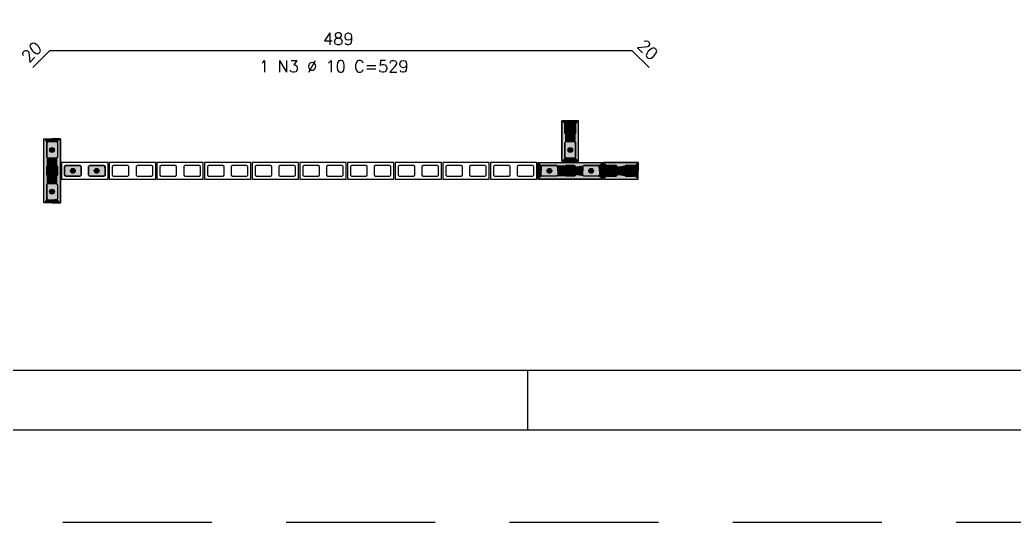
# Model space of a CAD drawing. Extents: x -1.9 to 86, y -1.6 to 60.9.
# Drawn here: x 38.58 to 55.27, y -1.55 to 6.88 of the extents above; entities that cross this region are included whole.
import ezdxf

# ---------------------------------------------------------------- set-up
doc = ezdxf.new("R2010")
doc.units = 0
doc.header["$MEASUREMENT"] = 0
doc.linetypes.add('ESTILO_TQS_0001', pattern=[0.45, 0.3, -0.15])
doc.linetypes.add('HIDDEN', pattern=[0.375, 0.25, -0.125])
doc.layers.get('0').update_dxf_attribs({"linetype": 'CONTINUOUS'})
doc.layers.get('Defpoints').update_dxf_attribs({"linetype": 'CONTINUOUS'})
for name, color, linetype in [('ARQ_FOLHA', 7, 'CONTINUOUS'), ('PENA_01', 1, 'CONTINUOUS'), ('PENA_02', 2, 'CONTINUOUS'), ('PENA_03', 3, 'CONTINUOUS'), ('PENA_05', 5, 'CONTINUOUS'), ('PENA_11', 252, 'CONTINUOUS'), ('PENA_19', 240, 'CONTINUOUS'), ('PENA_21', 100, 'CONTINUOUS'), ('PENA_27', 21, 'CONTINUOUS')]:
    doc.layers.add(name, color=color, linetype=linetype)
doc.styles.get("Standard").update_dxf_attribs({"font": 'ROMANS.SHX'})

# ---------------------------------------------------------------- blocks, each defined once
blk = doc.blocks.new('FOLHA A1 - 841 X 594')
at = {"layer": 'ARQ_FOLHA', "color": 1}
blk.add_line((-370, 10), (-370, 0), dxfattribs=at)
for points in [[(-841, 0), (0, 0), (0, 594), (-841, 594)], [(-816, 10), (-10, 10), (-10, 584), (-816, 584)]]:
    blk.add_lwpolyline(points, close=True, dxfattribs=at)
at = {"layer": 'Defpoints', "color": 8, "linetype": 'HIDDEN', "ltscale": 100}
blk.add_lwpolyline([(-860.5, 609.5), (-860.5, -15.5), (19.5, -15.5), (19.5, 609.5)], close=True, dxfattribs=at)
blk = doc.blocks.new('*U24')
blk.add_blockref('FOLHA A1 - 841 X 594', (0, 0))

msp = doc.modelspace()

# ---------------------------------------------------------------- linework, layer by layer
at = {"layer": 'PENA_01', "linetype": 'Continuous'}
for points in [[(47.728787, 5.117187), (47.728787, 4.977187), (47.748787, 4.957187), (47.888787, 4.957187), (47.908787, 4.977187), (47.908787, 5.117187), (47.888787, 5.137187), (47.748787, 5.137187), (47.728787, 5.117187)], [(39.188787, 4.837187), (39.208787, 4.817187), (39.208787, 4.577187), (39.188787, 4.557187), (39.048787, 4.557187), (39.028787, 4.577187), (39.028787, 4.817187), (39.048787, 4.837187), (39.188787, 4.837187)], [(47.728787, 4.817187), (47.728787, 4.577187), (47.748787, 4.557187), (47.888787, 4.557187), (47.908787, 4.577187), (47.908787, 4.817187), (47.888787, 4.837187), (47.748787, 4.837187), (47.728787, 4.817187)], [(39.188787, 4.437187), (39.208787, 4.417187), (39.208787, 4.277187), (39.188787, 4.257187), (39.048787, 4.257187), (39.028787, 4.277187), (39.028787, 4.417187), (39.048787, 4.437187), (39.188787, 4.437187)], [(39.608787, 4.417187), (39.588787, 4.437187), (39.348787, 4.437187), (39.328787, 4.417187), (39.328787, 4.277187), (39.348787, 4.257187), (39.588787, 4.257187), (39.608787, 4.277187), (39.608787, 4.417187)], [(40.008787, 4.417187), (39.988787, 4.437187), (39.748787, 4.437187), (39.728787, 4.417187), (39.728787, 4.277187), (39.748787, 4.257187), (39.988787, 4.257187), (40.008787, 4.277187), (40.008787, 4.417187)], [(40.408787, 4.417187), (40.388787, 4.437187), (40.148787, 4.437187), (40.128787, 4.417187), (40.128787, 4.277187), (40.148787, 4.257187), (40.388787, 4.257187), (40.408787, 4.277187), (40.408787, 4.417187)], [(40.808787, 4.417187), (40.788787, 4.437187), (40.548787, 4.437187), (40.528787, 4.417187), (40.528787, 4.277187), (40.548787, 4.257187), (40.788787, 4.257187), (40.808787, 4.277187), (40.808787, 4.417187)], [(41.208787, 4.417187), (41.188787, 4.437187), (40.948787, 4.437187), (40.928787, 4.417187), (40.928787, 4.277187), (40.948787, 4.257187), (41.188787, 4.257187), (41.208787, 4.277187), (41.208787, 4.417187)], [(41.608787, 4.417187), (41.588787, 4.437187), (41.348787, 4.437187), (41.328787, 4.417187), (41.328787, 4.277187), (41.348787, 4.257187), (41.588787, 4.257187), (41.608787, 4.277187), (41.608787, 4.417187)], [(42.008787, 4.417187), (41.988787, 4.437187), (41.748787, 4.437187), (41.728787, 4.417187), (41.728787, 4.277187), (41.748787, 4.257187), (41.988787, 4.257187), (42.008787, 4.277187), (42.008787, 4.417187)], [(42.408787, 4.417187), (42.388787, 4.437187), (42.148787, 4.437187), (42.128787, 4.417187), (42.128787, 4.277187), (42.148787, 4.257187), (42.388787, 4.257187), (42.408787, 4.277187), (42.408787, 4.417187)], [(42.808787, 4.417187), (42.788787, 4.437187), (42.548787, 4.437187), (42.528787, 4.417187), (42.528787, 4.277187), (42.548787, 4.257187), (42.788787, 4.257187), (42.808787, 4.277187), (42.808787, 4.417187)], [(43.208787, 4.417187), (43.188787, 4.437187), (42.948787, 4.437187), (42.928787, 4.417187), (42.928787, 4.277187), (42.948787, 4.257187), (43.188787, 4.257187), (43.208787, 4.277187), (43.208787, 4.417187)], [(43.608787, 4.417187), (43.588787, 4.437187), (43.348787, 4.437187), (43.328787, 4.417187), (43.328787, 4.277187), (43.348787, 4.257187), (43.588787, 4.257187), (43.608787, 4.277187), (43.608787, 4.417187)], [(44.008787, 4.417187), (43.988787, 4.437187), (43.748787, 4.437187), (43.728787, 4.417187), (43.728787, 4.277187), (43.748787, 4.257187), (43.988787, 4.257187), (44.008787, 4.277187), (44.008787, 4.417187)], [(44.408787, 4.417187), (44.388787, 4.437187), (44.148787, 4.437187), (44.128787, 4.417187), (44.128787, 4.277187), (44.148787, 4.257187), (44.388787, 4.257187), (44.408787, 4.277187), (44.408787, 4.417187)], [(44.808787, 4.417187), (44.788787, 4.437187), (44.548787, 4.437187), (44.528787, 4.417187), (44.528787, 4.277187), (44.548787, 4.257187), (44.788787, 4.257187), (44.808787, 4.277187), (44.808787, 4.417187)], [(45.208787, 4.417187), (45.188787, 4.437187), (44.948787, 4.437187), (44.928787, 4.417187), (44.928787, 4.277187), (44.948787, 4.257187), (45.188787, 4.257187), (45.208787, 4.277187), (45.208787, 4.417187)], [(45.608787, 4.417187), (45.588787, 4.437187), (45.348787, 4.437187), (45.328787, 4.417187), (45.328787, 4.277187), (45.348787, 4.257187), (45.588787, 4.257187), (45.608787, 4.277187), (45.608787, 4.417187)], [(46.008787, 4.417187), (45.988787, 4.437187), (45.748787, 4.437187), (45.728787, 4.417187), (45.728787, 4.277187), (45.748787, 4.257187), (45.988787, 4.257187), (46.008787, 4.277187), (46.008787, 4.417187)], [(46.408787, 4.417187), (46.388787, 4.437187), (46.148787, 4.437187), (46.128787, 4.417187), (46.128787, 4.277187), (46.148787, 4.257187), (46.388787, 4.257187), (46.408787, 4.277187), (46.408787, 4.417187)], [(46.808787, 4.417187), (46.788787, 4.437187), (46.548787, 4.437187), (46.528787, 4.417187), (46.528787, 4.277187), (46.548787, 4.257187), (46.788787, 4.257187), (46.808787, 4.277187), (46.808787, 4.417187)], [(47.208787, 4.417187), (47.188787, 4.437187), (46.948787, 4.437187), (46.928787, 4.417187), (46.928787, 4.277187), (46.948787, 4.257187), (47.188787, 4.257187), (47.208787, 4.277187), (47.208787, 4.417187)], [(47.608787, 4.277187), (47.588787, 4.257187), (47.348787, 4.257187), (47.328787, 4.277187), (47.328787, 4.417187), (47.348787, 4.437187), (47.588787, 4.437187), (47.608787, 4.417187), (47.608787, 4.277187)], [(47.908787, 4.277187), (47.888787, 4.257187), (47.748787, 4.257187), (47.728787, 4.277187), (47.728787, 4.417187), (47.748787, 4.437187), (47.888787, 4.437187), (47.908787, 4.417187), (47.908787, 4.277187)], [(48.308787, 4.277187), (48.288787, 4.257187), (48.048787, 4.257187), (48.028787, 4.277187), (48.028787, 4.417187), (48.048787, 4.437187), (48.288787, 4.437187), (48.308787, 4.417187), (48.308787, 4.277187)], [(39.188787, 4.137187), (39.208787, 4.117187), (39.208787, 3.877187), (39.188787, 3.857187), (39.048787, 3.857187), (39.028787, 3.877187), (39.028787, 4.117187), (39.048787, 4.137187), (39.188787, 4.137187)]]:
    msp.add_lwpolyline(points, dxfattribs=at)
at = {"layer": 'PENA_01', "linetype": 'ESTILO_TQS_0001'}
for points in [[(48.608787, 4.417187), (48.588787, 4.437187), (48.448787, 4.437187), (48.428787, 4.417187), (48.428787, 4.277187), (48.448787, 4.257187), (48.588787, 4.257187), (48.608787, 4.277187), (48.608787, 4.417187)], [(48.908787, 4.417187), (48.888787, 4.437187), (48.748787, 4.437187), (48.728787, 4.417187), (48.728787, 4.277187), (48.748787, 4.257187), (48.888787, 4.257187), (48.908787, 4.277187), (48.908787, 4.417187)]]:
    msp.add_lwpolyline(points, dxfattribs=at)
at = {"layer": 'PENA_02', "linetype": 'Continuous'}
for p, q in [((38.978787, 3.807187), (38.978787, 4.887187)), ((38.978787, 4.887187), (39.258787, 4.887187)), ((39.258787, 4.887187), (39.258787, 3.807187)), ((47.278787, 4.207187), (47.278787, 4.487187)), ((47.278787, 4.487187), (48.358787, 4.487187)), ((48.358787, 4.487187), (48.358787, 4.207187)), ((48.358787, 4.207187), (47.278787, 4.207187)), ((39.258787, 3.807187), (38.978787, 3.807187))]:
    msp.add_line(p, q, dxfattribs=at)
for points in [[(47.678787, 5.187187), (47.678787, 4.507187), (47.958787, 4.507187), (47.958787, 5.187187), (47.678787, 5.187187)], [(40.058787, 4.487187), (39.278787, 4.487187), (39.278787, 4.207187), (40.058787, 4.207187), (40.058787, 4.487187)], [(40.858787, 4.487187), (40.078787, 4.487187), (40.078787, 4.207187), (40.858787, 4.207187), (40.858787, 4.487187)], [(41.658787, 4.487187), (40.878787, 4.487187), (40.878787, 4.207187), (41.658787, 4.207187), (41.658787, 4.487187)], [(42.458787, 4.487187), (41.678787, 4.487187), (41.678787, 4.207187), (42.458787, 4.207187), (42.458787, 4.487187)], [(43.258787, 4.487187), (42.478787, 4.487187), (42.478787, 4.207187), (43.258787, 4.207187), (43.258787, 4.487187)], [(44.058787, 4.487187), (43.278787, 4.487187), (43.278787, 4.207187), (44.058787, 4.207187), (44.058787, 4.487187)], [(44.858787, 4.487187), (44.078787, 4.487187), (44.078787, 4.207187), (44.858787, 4.207187), (44.858787, 4.487187)], [(45.658787, 4.487187), (44.878787, 4.487187), (44.878787, 4.207187), (45.658787, 4.207187), (45.658787, 4.487187)], [(46.458787, 4.487187), (45.678787, 4.487187), (45.678787, 4.207187), (46.458787, 4.207187), (46.458787, 4.487187)], [(47.258787, 4.487187), (46.478787, 4.487187), (46.478787, 4.207187), (47.258787, 4.207187), (47.258787, 4.487187)], [(48.958787, 4.487187), (48.378787, 4.487187), (48.378787, 4.207187), (48.958787, 4.207187), (48.958787, 4.487187)]]:
    msp.add_lwpolyline(points, dxfattribs=at)
at = {"layer": 'PENA_03', "linetype": 'Continuous'}
for points in [[(47.908787, 4.977187), (47.888787, 4.957187), (47.748787, 4.957187), (47.728787, 4.977187), (47.728787, 5.117187), (47.748787, 5.137187), (47.888787, 5.137187), (47.908787, 5.117187), (47.908787, 4.977187)], [(39.048787, 4.557187), (39.028787, 4.577187), (39.028787, 4.817187), (39.048787, 4.837187), (39.188787, 4.837187), (39.208787, 4.817187), (39.208787, 4.577187), (39.188787, 4.557187), (39.048787, 4.557187)], [(47.748787, 4.557187), (47.728787, 4.577187), (47.728787, 4.817187), (47.748787, 4.837187), (47.888787, 4.837187), (47.908787, 4.817187), (47.908787, 4.577187), (47.888787, 4.557187), (47.748787, 4.557187)], [(39.208787, 4.277187), (39.188787, 4.257187), (39.048787, 4.257187), (39.028787, 4.277187), (39.028787, 4.417187), (39.048787, 4.437187), (39.188787, 4.437187), (39.208787, 4.417187), (39.208787, 4.277187)], [(39.608787, 4.277187), (39.588787, 4.257187), (39.348787, 4.257187), (39.328787, 4.277187), (39.328787, 4.417187), (39.348787, 4.437187), (39.588787, 4.437187), (39.608787, 4.417187), (39.608787, 4.277187)], [(40.008787, 4.277187), (39.988787, 4.257187), (39.748787, 4.257187), (39.728787, 4.277187), (39.728787, 4.417187), (39.748787, 4.437187), (39.988787, 4.437187), (40.008787, 4.417187), (40.008787, 4.277187)], [(47.608787, 4.277187), (47.588787, 4.257187), (47.348787, 4.257187), (47.328787, 4.277187), (47.328787, 4.417187), (47.348787, 4.437187), (47.588787, 4.437187), (47.608787, 4.417187), (47.608787, 4.277187)], [(47.908787, 4.277187), (47.888787, 4.257187), (47.748787, 4.257187), (47.728787, 4.277187), (47.728787, 4.417187), (47.748787, 4.437187), (47.888787, 4.437187), (47.908787, 4.417187), (47.908787, 4.277187)], [(48.308787, 4.277187), (48.288787, 4.257187), (48.048787, 4.257187), (48.028787, 4.277187), (48.028787, 4.417187), (48.048787, 4.437187), (48.288787, 4.437187), (48.308787, 4.417187), (48.308787, 4.277187)], [(48.608787, 4.277187), (48.588787, 4.257187), (48.448787, 4.257187), (48.428787, 4.277187), (48.428787, 4.417187), (48.448787, 4.437187), (48.588787, 4.437187), (48.608787, 4.417187), (48.608787, 4.277187)], [(48.908787, 4.277187), (48.888787, 4.257187), (48.748787, 4.257187), (48.728787, 4.277187), (48.728787, 4.417187), (48.748787, 4.437187), (48.888787, 4.437187), (48.908787, 4.417187), (48.908787, 4.277187)], [(39.048787, 3.857187), (39.028787, 3.877187), (39.028787, 4.117187), (39.048787, 4.137187), (39.188787, 4.137187), (39.208787, 4.117187), (39.208787, 3.877187), (39.188787, 3.857187), (39.048787, 3.857187)]]:
    msp.add_lwpolyline(points, dxfattribs=at)
for centre in [(47.818787, 5.047187), (39.118787, 4.697187), (47.818787, 4.697187), (39.118787, 4.347187), (39.468787, 4.347187), (39.868787, 4.347187), (47.468787, 4.347187), (47.818787, 4.347187), (48.168787, 4.347187), (48.518787, 4.347187), (48.818787, 4.347187), (39.118787, 3.997187)]:
    msp.add_circle(centre, 0.04, dxfattribs=at)
for points in [[(47.858787, 5.047187), (47.798787, 5.081828), (47.7812, 5.060868)], [(47.858787, 5.047187), (47.7812, 5.060868), (47.7812, 5.033506)], [(47.858787, 5.047187), (47.7812, 5.033506), (47.798787, 5.012546)], [(47.858787, 5.047187), (47.825733, 5.08658), (47.798787, 5.081828)], [(47.858787, 5.047187), (47.798787, 5.012546), (47.825733, 5.007795)], [(47.858787, 5.047187), (47.849429, 5.072899), (47.825733, 5.08658)], [(47.858787, 5.047187), (47.825733, 5.007795), (47.849429, 5.021476)], [(47.858787, 5.047187), (47.849429, 5.021476), (47.858787, 5.047187)], [(39.158787, 4.697187), (39.098787, 4.731828), (39.0812, 4.710868)], [(39.158787, 4.697187), (39.0812, 4.710868), (39.0812, 4.683506)], [(39.158787, 4.697187), (39.0812, 4.683506), (39.098787, 4.662546)], [(39.158787, 4.697187), (39.125733, 4.73658), (39.098787, 4.731828)], [(39.158787, 4.697187), (39.098787, 4.662546), (39.125733, 4.657795)], [(39.158787, 4.697187), (39.149429, 4.722899), (39.125733, 4.73658)], [(39.158787, 4.697187), (39.125733, 4.657795), (39.149429, 4.671476)], [(39.158787, 4.697187), (39.149429, 4.671476), (39.158787, 4.697187)], [(47.858787, 4.697187), (47.798787, 4.731828), (47.7812, 4.710868)], [(47.858787, 4.697187), (47.7812, 4.710868), (47.7812, 4.683506)], [(47.858787, 4.697187), (47.7812, 4.683506), (47.798787, 4.662546)], [(47.858787, 4.697187), (47.825733, 4.73658), (47.798787, 4.731828)], [(47.858787, 4.697187), (47.798787, 4.662546), (47.825733, 4.657795)], [(47.858787, 4.697187), (47.849429, 4.722899), (47.825733, 4.73658)], [(47.858787, 4.697187), (47.825733, 4.657795), (47.849429, 4.671476)], [(47.858787, 4.697187), (47.849429, 4.671476), (47.858787, 4.697187)], [(39.158787, 4.347187), (39.098787, 4.381828), (39.0812, 4.360868)], [(39.158787, 4.347187), (39.0812, 4.360868), (39.0812, 4.333506)], [(39.158787, 4.347187), (39.0812, 4.333506), (39.098787, 4.312546)], [(39.158787, 4.347187), (39.125733, 4.38658), (39.098787, 4.381828)], [(39.158787, 4.347187), (39.098787, 4.312546), (39.125733, 4.307795)], [(39.158787, 4.347187), (39.149429, 4.372899), (39.125733, 4.38658)], [(39.158787, 4.347187), (39.125733, 4.307795), (39.149429, 4.321476)], [(39.158787, 4.347187), (39.149429, 4.321476), (39.158787, 4.347187)], [(39.508787, 4.347187), (39.448787, 4.381828), (39.4312, 4.360868)], [(39.508787, 4.347187), (39.4312, 4.360868), (39.4312, 4.333506)], [(39.508787, 4.347187), (39.4312, 4.333506), (39.448787, 4.312546)], [(39.508787, 4.347187), (39.475733, 4.38658), (39.448787, 4.381828)], [(39.508787, 4.347187), (39.448787, 4.312546), (39.475733, 4.307795)], [(39.508787, 4.347187), (39.499429, 4.372899), (39.475733, 4.38658)], [(39.508787, 4.347187), (39.475733, 4.307795), (39.499429, 4.321476)], [(39.508787, 4.347187), (39.499429, 4.321476), (39.508787, 4.347187)], [(39.908787, 4.347187), (39.848787, 4.381828), (39.8312, 4.360868)], [(39.908787, 4.347187), (39.8312, 4.360868), (39.8312, 4.333506)], [(39.908787, 4.347187), (39.8312, 4.333506), (39.848787, 4.312546)], [(39.908787, 4.347187), (39.875733, 4.38658), (39.848787, 4.381828)], [(39.908787, 4.347187), (39.848787, 4.312546), (39.875733, 4.307795)], [(39.908787, 4.347187), (39.899429, 4.372899), (39.875733, 4.38658)], [(39.908787, 4.347187), (39.875733, 4.307795), (39.899429, 4.321476)], [(39.908787, 4.347187), (39.899429, 4.321476), (39.908787, 4.347187)], [(47.508787, 4.347187), (47.448787, 4.381828), (47.4312, 4.360868)], [(47.508787, 4.347187), (47.4312, 4.360868), (47.4312, 4.333506)], [(47.508787, 4.347187), (47.4312, 4.333506), (47.448787, 4.312546)], [(47.508787, 4.347187), (47.475733, 4.38658), (47.448787, 4.381828)], [(47.508787, 4.347187), (47.448787, 4.312546), (47.475733, 4.307795)], [(47.508787, 4.347187), (47.499429, 4.372899), (47.475733, 4.38658)], [(47.508787, 4.347187), (47.475733, 4.307795), (47.499429, 4.321476)], [(47.508787, 4.347187), (47.499429, 4.321476), (47.508787, 4.347187)], [(47.858787, 4.347187), (47.798787, 4.381828), (47.7812, 4.360868)], [(47.858787, 4.347187), (47.7812, 4.360868), (47.7812, 4.333506)], [(47.858787, 4.347187), (47.7812, 4.333506), (47.798787, 4.312546)], [(47.858787, 4.347187), (47.825733, 4.38658), (47.798787, 4.381828)], [(47.858787, 4.347187), (47.798787, 4.312546), (47.825733, 4.307795)], [(47.858787, 4.347187), (47.849429, 4.372899), (47.825733, 4.38658)], [(47.858787, 4.347187), (47.825733, 4.307795), (47.849429, 4.321476)], [(47.858787, 4.347187), (47.849429, 4.321476), (47.858787, 4.347187)], [(48.208787, 4.347187), (48.148787, 4.381828), (48.1312, 4.360868)], [(48.208787, 4.347187), (48.1312, 4.360868), (48.1312, 4.333506)], [(48.208787, 4.347187), (48.1312, 4.333506), (48.148787, 4.312546)], [(48.208787, 4.347187), (48.175733, 4.38658), (48.148787, 4.381828)], [(48.208787, 4.347187), (48.148787, 4.312546), (48.175733, 4.307795)], [(48.208787, 4.347187), (48.199429, 4.372899), (48.175733, 4.38658)], [(48.208787, 4.347187), (48.175733, 4.307795), (48.199429, 4.321476)], [(48.208787, 4.347187), (48.199429, 4.321476), (48.208787, 4.347187)], [(48.558787, 4.347187), (48.498787, 4.381828), (48.4812, 4.360868)], [(48.558787, 4.347187), (48.4812, 4.360868), (48.4812, 4.333506)], [(48.558787, 4.347187), (48.4812, 4.333506), (48.498787, 4.312546)], [(48.558787, 4.347187), (48.525733, 4.38658), (48.498787, 4.381828)], [(48.558787, 4.347187), (48.498787, 4.312546), (48.525733, 4.307795)], [(48.558787, 4.347187), (48.549429, 4.372899), (48.525733, 4.38658)], [(48.558787, 4.347187), (48.525733, 4.307795), (48.549429, 4.321476)], [(48.558787, 4.347187), (48.549429, 4.321476), (48.558787, 4.347187)], [(48.858787, 4.347187), (48.798787, 4.381828), (48.7812, 4.360868)], [(48.858787, 4.347187), (48.7812, 4.360868), (48.7812, 4.333506)], [(48.858787, 4.347187), (48.7812, 4.333506), (48.798787, 4.312546)], [(48.858787, 4.347187), (48.825733, 4.38658), (48.798787, 4.381828)], [(48.858787, 4.347187), (48.798787, 4.312546), (48.825733, 4.307795)], [(48.858787, 4.347187), (48.849429, 4.372899), (48.825733, 4.38658)], [(48.858787, 4.347187), (48.825733, 4.307795), (48.849429, 4.321476)], [(48.858787, 4.347187), (48.849429, 4.321476), (48.858787, 4.347187)], [(39.158787, 3.997187), (39.098787, 4.031828), (39.0812, 4.010868)], [(39.158787, 3.997187), (39.0812, 4.010868), (39.0812, 3.983506)], [(39.158787, 3.997187), (39.125733, 4.03658), (39.098787, 4.031828)], [(39.158787, 3.997187), (39.149429, 4.022899), (39.125733, 4.03658)], [(39.158787, 3.997187), (39.0812, 3.983506), (39.098787, 3.962546)], [(39.158787, 3.997187), (39.098787, 3.962546), (39.125733, 3.957795)], [(39.158787, 3.997187), (39.125733, 3.957795), (39.149429, 3.971476)], [(39.158787, 3.997187), (39.149429, 3.971476), (39.158787, 3.997187)]]:
    msp.add_solid(points, dxfattribs=at)
at = {"layer": 'PENA_05', "linetype": 'Continuous'}
for p, q in [((39.078787, 6.362684), (38.795945, 6.079841)), ((48.858787, 6.362684), (39.078787, 6.362684)), ((49.14163, 6.079841), (48.858787, 6.362684))]:
    msp.add_line(p, q, dxfattribs=at)
at = {"layer": 'PENA_11', "linetype": 'Continuous'}
for points in [[(47.908787, 4.977187), (47.728787, 5.117187), (47.748787, 5.137187)], [(47.908787, 4.977187), (47.728787, 4.977187), (47.728787, 5.117187)], [(47.908787, 4.977187), (47.748787, 5.137187), (47.888787, 5.137187)], [(47.908787, 4.977187), (47.888787, 5.137187), (47.908787, 5.117187)], [(47.908787, 4.977187), (47.908787, 5.117187), (47.908787, 4.977187)], [(47.908787, 4.977187), (47.748787, 4.957187), (47.728787, 4.977187)], [(47.908787, 4.977187), (47.888787, 4.957187), (47.748787, 4.957187)], [(39.048787, 4.557187), (39.028787, 4.817187), (39.048787, 4.837187)], [(39.048787, 4.557187), (39.028787, 4.577187), (39.028787, 4.817187)], [(39.048787, 4.557187), (39.048787, 4.837187), (39.188787, 4.837187)], [(39.048787, 4.557187), (39.188787, 4.837187), (39.208787, 4.817187)], [(39.048787, 4.557187), (39.208787, 4.817187), (39.208787, 4.577187)], [(47.748787, 4.557187), (47.728787, 4.817187), (47.748787, 4.837187)], [(47.748787, 4.557187), (47.728787, 4.577187), (47.728787, 4.817187)], [(47.748787, 4.557187), (47.748787, 4.837187), (47.888787, 4.837187)], [(47.748787, 4.557187), (47.888787, 4.837187), (47.908787, 4.817187)], [(47.748787, 4.557187), (47.908787, 4.817187), (47.908787, 4.577187)], [(39.048787, 4.557187), (39.208787, 4.577187), (39.188787, 4.557187)], [(39.048787, 4.557187), (39.188787, 4.557187), (39.048787, 4.557187)], [(47.748787, 4.557187), (47.908787, 4.577187), (47.888787, 4.557187)], [(47.748787, 4.557187), (47.888787, 4.557187), (47.748787, 4.557187)], [(39.208787, 4.277187), (39.028787, 4.417187), (39.048787, 4.437187)], [(39.208787, 4.277187), (39.028787, 4.277187), (39.028787, 4.417187)], [(39.208787, 4.277187), (39.048787, 4.437187), (39.188787, 4.437187)], [(39.208787, 4.277187), (39.188787, 4.437187), (39.208787, 4.417187)], [(39.208787, 4.277187), (39.208787, 4.417187), (39.208787, 4.277187)], [(39.608787, 4.277187), (39.328787, 4.417187), (39.348787, 4.437187)], [(39.608787, 4.277187), (39.328787, 4.277187), (39.328787, 4.417187)], [(39.608787, 4.277187), (39.348787, 4.437187), (39.588787, 4.437187)], [(39.608787, 4.277187), (39.588787, 4.437187), (39.608787, 4.417187)], [(39.608787, 4.277187), (39.608787, 4.417187), (39.608787, 4.277187)], [(40.008787, 4.277187), (39.728787, 4.417187), (39.748787, 4.437187)], [(40.008787, 4.277187), (39.728787, 4.277187), (39.728787, 4.417187)], [(40.008787, 4.277187), (39.748787, 4.437187), (39.988787, 4.437187)], [(40.008787, 4.277187), (39.988787, 4.437187), (40.008787, 4.417187)], [(40.008787, 4.277187), (40.008787, 4.417187), (40.008787, 4.277187)], [(47.608787, 4.277187), (47.328787, 4.417187), (47.348787, 4.437187)], [(47.608787, 4.277187), (47.328787, 4.277187), (47.328787, 4.417187)], [(47.608787, 4.277187), (47.348787, 4.437187), (47.588787, 4.437187)], [(47.608787, 4.277187), (47.588787, 4.437187), (47.608787, 4.417187)], [(47.608787, 4.277187), (47.608787, 4.417187), (47.608787, 4.277187)], [(47.908787, 4.277187), (47.728787, 4.417187), (47.748787, 4.437187)], [(47.908787, 4.277187), (47.728787, 4.277187), (47.728787, 4.417187)], [(47.908787, 4.277187), (47.748787, 4.437187), (47.888787, 4.437187)], [(47.908787, 4.277187), (47.888787, 4.437187), (47.908787, 4.417187)], [(47.908787, 4.277187), (47.908787, 4.417187), (47.908787, 4.277187)], [(48.308787, 4.277187), (48.028787, 4.417187), (48.048787, 4.437187)], [(48.308787, 4.277187), (48.028787, 4.277187), (48.028787, 4.417187)], [(48.308787, 4.277187), (48.048787, 4.437187), (48.288787, 4.437187)], [(48.308787, 4.277187), (48.288787, 4.437187), (48.308787, 4.417187)], [(48.308787, 4.277187), (48.308787, 4.417187), (48.308787, 4.277187)], [(48.608787, 4.277187), (48.428787, 4.417187), (48.448787, 4.437187)], [(48.608787, 4.277187), (48.428787, 4.277187), (48.428787, 4.417187)], [(48.608787, 4.277187), (48.448787, 4.437187), (48.588787, 4.437187)], [(48.608787, 4.277187), (48.588787, 4.437187), (48.608787, 4.417187)], [(48.608787, 4.277187), (48.608787, 4.417187), (48.608787, 4.277187)], [(48.908787, 4.277187), (48.728787, 4.417187), (48.748787, 4.437187)], [(48.908787, 4.277187), (48.728787, 4.277187), (48.728787, 4.417187)], [(48.908787, 4.277187), (48.748787, 4.437187), (48.888787, 4.437187)], [(48.908787, 4.277187), (48.888787, 4.437187), (48.908787, 4.417187)], [(48.908787, 4.277187), (48.908787, 4.417187), (48.908787, 4.277187)], [(39.208787, 4.277187), (39.048787, 4.257187), (39.028787, 4.277187)], [(39.208787, 4.277187), (39.188787, 4.257187), (39.048787, 4.257187)], [(39.608787, 4.277187), (39.348787, 4.257187), (39.328787, 4.277187)], [(39.608787, 4.277187), (39.588787, 4.257187), (39.348787, 4.257187)], [(40.008787, 4.277187), (39.748787, 4.257187), (39.728787, 4.277187)], [(40.008787, 4.277187), (39.988787, 4.257187), (39.748787, 4.257187)], [(47.608787, 4.277187), (47.348787, 4.257187), (47.328787, 4.277187)], [(47.608787, 4.277187), (47.588787, 4.257187), (47.348787, 4.257187)], [(47.908787, 4.277187), (47.748787, 4.257187), (47.728787, 4.277187)], [(47.908787, 4.277187), (47.888787, 4.257187), (47.748787, 4.257187)], [(48.308787, 4.277187), (48.048787, 4.257187), (48.028787, 4.277187)], [(48.308787, 4.277187), (48.288787, 4.257187), (48.048787, 4.257187)], [(48.608787, 4.277187), (48.448787, 4.257187), (48.428787, 4.277187)], [(48.608787, 4.277187), (48.588787, 4.257187), (48.448787, 4.257187)], [(48.908787, 4.277187), (48.748787, 4.257187), (48.728787, 4.277187)], [(48.908787, 4.277187), (48.888787, 4.257187), (48.748787, 4.257187)], [(39.048787, 3.857187), (39.028787, 4.117187), (39.048787, 4.137187)], [(39.048787, 3.857187), (39.028787, 3.877187), (39.028787, 4.117187)], [(39.048787, 3.857187), (39.048787, 4.137187), (39.188787, 4.137187)], [(39.048787, 3.857187), (39.188787, 4.137187), (39.208787, 4.117187)], [(39.048787, 3.857187), (39.208787, 4.117187), (39.208787, 3.877187)], [(39.048787, 3.857187), (39.208787, 3.877187), (39.188787, 3.857187)], [(39.048787, 3.857187), (39.188787, 3.857187), (39.048787, 3.857187)]]:
    msp.add_solid(points, dxfattribs=at)
at = {"layer": 'PENA_19', "linetype": 'Continuous'}
for points in [[(39.118787, 4.887187), (39.118787, 4.837187), (39.048787, 4.837187), (39.028787, 4.817187), (39.028787, 4.577187), (39.048787, 4.557187), (39.118787, 4.557187), (39.118787, 4.437187), (39.048787, 4.437187), (39.028787, 4.417187), (39.028787, 4.277187), (39.048787, 4.257187), (39.118787, 4.257187), (39.118787, 4.137187), (39.048787, 4.137187), (39.028787, 4.117187), (39.028787, 3.877187), (39.048787, 3.857187), (39.118787, 3.857187), (39.118787, 3.807187), (38.978787, 3.807187), (38.978787, 4.887187), (39.118787, 4.887187)], [(39.118787, 4.887187), (39.118787, 4.837187), (39.188787, 4.837187), (39.208787, 4.817187), (39.208787, 4.577187), (39.188787, 4.557187), (39.118787, 4.557187), (39.118787, 4.437187), (39.188787, 4.437187), (39.208787, 4.417187), (39.208787, 4.277187), (39.188787, 4.257187), (39.118787, 4.257187), (39.118787, 4.137187), (39.188787, 4.137187), (39.208787, 4.117187), (39.208787, 3.877187), (39.188787, 3.857187), (39.118787, 3.857187), (39.118787, 3.807187), (39.258787, 3.807187), (39.258787, 4.887187), (39.118787, 4.887187)], [(48.358787, 4.347187), (48.308787, 4.347187), (48.308787, 4.417187), (48.288787, 4.437187), (48.048787, 4.437187), (48.028787, 4.417187), (48.028787, 4.347187), (47.908787, 4.347187), (47.908787, 4.417187), (47.888787, 4.437187), (47.748787, 4.437187), (47.728787, 4.417187), (47.728787, 4.347187), (47.608787, 4.347187), (47.608787, 4.417187), (47.588787, 4.437187), (47.348787, 4.437187), (47.328787, 4.417187), (47.328787, 4.347187), (47.278787, 4.347187), (47.278787, 4.487187), (48.358787, 4.487187), (48.358787, 4.347187)], [(48.358787, 4.347187), (48.308787, 4.347187), (48.308787, 4.277187), (48.288787, 4.257187), (48.048787, 4.257187), (48.028787, 4.277187), (48.028787, 4.347187), (47.908787, 4.347187), (47.908787, 4.277187), (47.888787, 4.257187), (47.748787, 4.257187), (47.728787, 4.277187), (47.728787, 4.347187), (47.608787, 4.347187), (47.608787, 4.277187), (47.588787, 4.257187), (47.348787, 4.257187), (47.328787, 4.277187), (47.328787, 4.347187), (47.278787, 4.347187), (47.278787, 4.207187), (48.358787, 4.207187), (48.358787, 4.347187)]]:
    msp.add_lwpolyline(points, dxfattribs=at)
for points in [[(39.048787, 4.837187), (39.028787, 4.817187), (38.978787, 4.887187)], [(39.048787, 4.837187), (38.978787, 4.887187), (39.118787, 4.887187)], [(38.978787, 4.887187), (39.028787, 4.817187), (38.978787, 3.807187)], [(39.048787, 4.837187), (39.118787, 4.887187), (39.118787, 4.837187)], [(39.118787, 4.887187), (39.188787, 4.837187), (39.258787, 4.887187)], [(39.118787, 4.887187), (39.118787, 4.837187), (39.188787, 4.837187)], [(39.258787, 4.887187), (39.188787, 4.837187), (39.208787, 4.817187)], [(39.258787, 4.887187), (39.208787, 4.817187), (39.258787, 3.807187)], [(38.978787, 3.807187), (39.028787, 4.817187), (39.028787, 3.877187)], [(39.028787, 3.877187), (39.028787, 4.817187), (39.028787, 4.577187)], [(39.258787, 3.807187), (39.208787, 4.817187), (39.208787, 4.577187)], [(39.028787, 4.577187), (39.028787, 3.877187), (39.028787, 4.417187)], [(39.048787, 4.557187), (39.028787, 4.417187), (39.028787, 4.577187)], [(39.048787, 4.437187), (39.028787, 4.417187), (39.048787, 4.557187)], [(39.048787, 4.437187), (39.048787, 4.557187), (39.118787, 4.557187)], [(39.048787, 4.437187), (39.118787, 4.557187), (39.118787, 4.437187)], [(39.188787, 4.557187), (39.118787, 4.557187), (39.188787, 4.437187)], [(39.118787, 4.557187), (39.118787, 4.437187), (39.188787, 4.437187)], [(39.208787, 4.417187), (39.208787, 4.577187), (39.188787, 4.557187)], [(39.208787, 4.417187), (39.188787, 4.557187), (39.188787, 4.437187)], [(39.258787, 3.807187), (39.208787, 4.577187), (39.208787, 4.417187)], [(39.028787, 4.417187), (39.028787, 3.877187), (39.028787, 4.277187)], [(39.208787, 4.277187), (39.258787, 3.807187), (39.208787, 4.417187)], [(48.358787, 4.487187), (47.348787, 4.437187), (47.278787, 4.487187)], [(47.348787, 4.437187), (47.328787, 4.417187), (47.278787, 4.487187)], [(47.278787, 4.487187), (47.328787, 4.417187), (47.278787, 4.347187)], [(47.328787, 4.417187), (47.328787, 4.347187), (47.278787, 4.347187)], [(47.278787, 4.207187), (47.328787, 4.277187), (47.278787, 4.347187)], [(47.328787, 4.277187), (47.328787, 4.347187), (47.278787, 4.347187)], [(47.588787, 4.437187), (47.348787, 4.437187), (48.358787, 4.487187)], [(47.748787, 4.437187), (47.588787, 4.437187), (48.358787, 4.487187)], [(47.608787, 4.417187), (47.588787, 4.437187), (47.748787, 4.437187)], [(47.608787, 4.347187), (47.608787, 4.417187), (47.748787, 4.437187)], [(47.608787, 4.347187), (47.748787, 4.437187), (47.728787, 4.417187)], [(47.608787, 4.347187), (47.728787, 4.417187), (47.728787, 4.347187)], [(47.608787, 4.347187), (47.608787, 4.277187), (47.748787, 4.257187)], [(47.608787, 4.347187), (47.748787, 4.257187), (47.728787, 4.277187)], [(47.608787, 4.347187), (47.728787, 4.277187), (47.728787, 4.347187)], [(48.358787, 4.487187), (47.888787, 4.437187), (47.748787, 4.437187)], [(47.888787, 4.437187), (48.358787, 4.487187), (47.908787, 4.417187)], [(48.358787, 4.487187), (48.048787, 4.437187), (47.908787, 4.417187)], [(47.908787, 4.417187), (48.048787, 4.437187), (47.908787, 4.347187)], [(48.048787, 4.437187), (48.028787, 4.417187), (47.908787, 4.347187)], [(47.908787, 4.347187), (48.028787, 4.417187), (48.028787, 4.347187)], [(47.908787, 4.277187), (48.048787, 4.257187), (47.908787, 4.347187)], [(48.048787, 4.257187), (48.028787, 4.277187), (47.908787, 4.347187)], [(47.908787, 4.347187), (48.028787, 4.277187), (48.028787, 4.347187)], [(48.288787, 4.437187), (48.048787, 4.437187), (48.358787, 4.487187)], [(48.308787, 4.417187), (48.288787, 4.437187), (48.358787, 4.487187)], [(48.358787, 4.347187), (48.308787, 4.347187), (48.358787, 4.487187)], [(48.308787, 4.347187), (48.308787, 4.417187), (48.358787, 4.487187)], [(48.358787, 4.347187), (48.308787, 4.347187), (48.358787, 4.207187)], [(48.308787, 4.347187), (48.308787, 4.277187), (48.358787, 4.207187)], [(39.028787, 3.877187), (39.028787, 4.117187), (39.028787, 4.277187)], [(39.048787, 4.257187), (39.028787, 4.117187), (39.028787, 4.277187)], [(39.048787, 4.257187), (39.048787, 4.137187), (39.028787, 4.117187)], [(39.118787, 4.257187), (39.048787, 4.137187), (39.048787, 4.257187)], [(39.118787, 4.257187), (39.118787, 4.137187), (39.048787, 4.137187)], [(39.118787, 4.257187), (39.188787, 4.137187), (39.188787, 4.257187)], [(39.188787, 4.137187), (39.118787, 4.257187), (39.118787, 4.137187)], [(39.188787, 4.257187), (39.208787, 4.117187), (39.208787, 4.277187)], [(39.188787, 4.137187), (39.208787, 4.117187), (39.188787, 4.257187)], [(39.208787, 4.117187), (39.258787, 3.807187), (39.208787, 4.277187)], [(47.348787, 4.257187), (47.328787, 4.277187), (47.278787, 4.207187)], [(48.358787, 4.207187), (47.348787, 4.257187), (47.278787, 4.207187)], [(47.588787, 4.257187), (47.348787, 4.257187), (48.358787, 4.207187)], [(47.608787, 4.277187), (47.588787, 4.257187), (47.748787, 4.257187)], [(47.748787, 4.257187), (47.588787, 4.257187), (48.358787, 4.207187)], [(48.358787, 4.207187), (47.888787, 4.257187), (47.748787, 4.257187)], [(47.888787, 4.257187), (48.358787, 4.207187), (47.908787, 4.277187)], [(48.358787, 4.207187), (48.048787, 4.257187), (47.908787, 4.277187)], [(48.288787, 4.257187), (48.048787, 4.257187), (48.358787, 4.207187)], [(48.308787, 4.277187), (48.288787, 4.257187), (48.358787, 4.207187)], [(39.258787, 3.807187), (39.208787, 4.117187), (39.208787, 3.877187)], [(39.048787, 3.857187), (38.978787, 3.807187), (39.028787, 3.877187)], [(39.118787, 3.807187), (38.978787, 3.807187), (39.048787, 3.857187)], [(39.118787, 3.857187), (39.118787, 3.807187), (39.048787, 3.857187)], [(39.258787, 3.807187), (39.188787, 3.857187), (39.118787, 3.857187)], [(39.258787, 3.807187), (39.118787, 3.857187), (39.118787, 3.807187)], [(39.258787, 3.807187), (39.208787, 3.877187), (39.188787, 3.857187)]]:
    msp.add_solid(points, dxfattribs=at)
at = {"layer": 'PENA_21', "linetype": 'Continuous'}
for points in [[(47.818787, 5.187187), (47.818787, 5.137187), (47.748787, 5.137187), (47.728787, 5.117187), (47.728787, 4.977187), (47.748787, 4.957187), (47.818787, 4.957187), (47.818787, 4.837187), (47.748787, 4.837187), (47.728787, 4.817187), (47.728787, 4.577187), (47.748787, 4.557187), (47.818787, 4.557187), (47.818787, 4.507187), (47.678787, 4.507187), (47.678787, 5.187187), (47.818787, 5.187187)], [(47.818787, 5.187187), (47.818787, 5.137187), (47.888787, 5.137187), (47.908787, 5.117187), (47.908787, 4.977187), (47.888787, 4.957187), (47.818787, 4.957187), (47.818787, 4.837187), (47.888787, 4.837187), (47.908787, 4.817187), (47.908787, 4.577187), (47.888787, 4.557187), (47.818787, 4.557187), (47.818787, 4.507187), (47.958787, 4.507187), (47.958787, 5.187187), (47.818787, 5.187187)]]:
    msp.add_lwpolyline(points, dxfattribs=at)
for points in [[(47.748787, 5.137187), (47.728787, 5.117187), (47.678787, 5.187187)], [(47.748787, 5.137187), (47.678787, 5.187187), (47.818787, 5.187187)], [(47.678787, 5.187187), (47.728787, 5.117187), (47.678787, 4.507187)], [(47.748787, 5.137187), (47.818787, 5.187187), (47.818787, 5.137187)], [(47.958787, 5.187187), (47.818787, 5.187187), (47.888787, 5.137187)], [(47.888787, 5.137187), (47.818787, 5.187187), (47.818787, 5.137187)], [(47.908787, 5.117187), (47.958787, 5.187187), (47.888787, 5.137187)], [(47.958787, 4.507187), (47.958787, 5.187187), (47.908787, 5.117187)], [(47.678787, 4.507187), (47.728787, 5.117187), (47.728787, 4.577187)], [(47.728787, 4.577187), (47.728787, 5.117187), (47.728787, 4.977187)], [(47.908787, 4.977187), (47.958787, 4.507187), (47.908787, 5.117187)], [(47.728787, 4.577187), (47.728787, 4.817187), (47.728787, 4.977187)], [(47.748787, 4.957187), (47.728787, 4.817187), (47.728787, 4.977187)], [(47.748787, 4.957187), (47.748787, 4.837187), (47.728787, 4.817187)], [(47.818787, 4.957187), (47.748787, 4.837187), (47.748787, 4.957187)], [(47.818787, 4.957187), (47.818787, 4.837187), (47.748787, 4.837187)], [(47.818787, 4.957187), (47.888787, 4.837187), (47.888787, 4.957187)], [(47.818787, 4.957187), (47.818787, 4.837187), (47.888787, 4.837187)], [(47.888787, 4.957187), (47.908787, 4.817187), (47.908787, 4.977187)], [(47.888787, 4.837187), (47.908787, 4.817187), (47.888787, 4.957187)], [(47.908787, 4.817187), (47.958787, 4.507187), (47.908787, 4.977187)], [(47.908787, 4.817187), (47.908787, 4.577187), (47.958787, 4.507187)], [(47.748787, 4.557187), (47.678787, 4.507187), (47.728787, 4.577187)], [(47.818787, 4.507187), (47.678787, 4.507187), (47.748787, 4.557187)], [(47.818787, 4.557187), (47.818787, 4.507187), (47.748787, 4.557187)], [(47.888787, 4.557187), (47.818787, 4.557187), (47.958787, 4.507187)], [(47.818787, 4.557187), (47.818787, 4.507187), (47.958787, 4.507187)], [(47.908787, 4.577187), (47.888787, 4.557187), (47.958787, 4.507187)]]:
    msp.add_solid(points, dxfattribs=at)
at = {"layer": 'PENA_27', "linetype": 'Continuous'}
for points in [[(48.378787, 4.487187), (48.958787, 4.487187), (48.958787, 4.347187), (48.908787, 4.347187), (48.908787, 4.417187), (48.888787, 4.437187), (48.748787, 4.437187), (48.728787, 4.417187), (48.728787, 4.347187), (48.608787, 4.347187), (48.608787, 4.417187), (48.588787, 4.437187), (48.448787, 4.437187), (48.428787, 4.417187), (48.428787, 4.347187), (48.378787, 4.347187), (48.378787, 4.487187)], [(48.378787, 4.207187), (48.958787, 4.207187), (48.958787, 4.347187), (48.908787, 4.347187), (48.908787, 4.277187), (48.888787, 4.257187), (48.748787, 4.257187), (48.728787, 4.277187), (48.728787, 4.347187), (48.608787, 4.347187), (48.608787, 4.277187), (48.588787, 4.257187), (48.448787, 4.257187), (48.428787, 4.277187), (48.428787, 4.347187), (48.378787, 4.347187), (48.378787, 4.207187)]]:
    msp.add_lwpolyline(points, dxfattribs=at)
for points in [[(48.428787, 4.417187), (48.378787, 4.487187), (48.448787, 4.437187)], [(48.378787, 4.487187), (48.958787, 4.487187), (48.448787, 4.437187)], [(48.378787, 4.347187), (48.378787, 4.487187), (48.428787, 4.347187)], [(48.378787, 4.487187), (48.428787, 4.417187), (48.428787, 4.347187)], [(48.378787, 4.347187), (48.378787, 4.207187), (48.428787, 4.347187)], [(48.378787, 4.207187), (48.428787, 4.277187), (48.428787, 4.347187)], [(48.958787, 4.487187), (48.588787, 4.437187), (48.448787, 4.437187)], [(48.588787, 4.437187), (48.958787, 4.487187), (48.608787, 4.417187)], [(48.958787, 4.487187), (48.748787, 4.437187), (48.608787, 4.417187)], [(48.608787, 4.417187), (48.748787, 4.437187), (48.608787, 4.347187)], [(48.748787, 4.437187), (48.728787, 4.417187), (48.608787, 4.347187)], [(48.608787, 4.347187), (48.728787, 4.417187), (48.728787, 4.347187)], [(48.608787, 4.277187), (48.748787, 4.257187), (48.608787, 4.347187)], [(48.748787, 4.257187), (48.728787, 4.277187), (48.608787, 4.347187)], [(48.608787, 4.347187), (48.728787, 4.277187), (48.728787, 4.347187)], [(48.888787, 4.437187), (48.748787, 4.437187), (48.958787, 4.487187)], [(48.908787, 4.417187), (48.888787, 4.437187), (48.958787, 4.487187)], [(48.958787, 4.347187), (48.908787, 4.347187), (48.958787, 4.487187)], [(48.908787, 4.347187), (48.908787, 4.417187), (48.958787, 4.487187)], [(48.958787, 4.347187), (48.908787, 4.347187), (48.958787, 4.207187)], [(48.908787, 4.347187), (48.908787, 4.277187), (48.958787, 4.207187)], [(48.428787, 4.277187), (48.378787, 4.207187), (48.448787, 4.257187)], [(48.378787, 4.207187), (48.958787, 4.207187), (48.448787, 4.257187)], [(48.958787, 4.207187), (48.588787, 4.257187), (48.448787, 4.257187)], [(48.588787, 4.257187), (48.958787, 4.207187), (48.608787, 4.277187)], [(48.958787, 4.207187), (48.748787, 4.257187), (48.608787, 4.277187)], [(48.888787, 4.257187), (48.748787, 4.257187), (48.958787, 4.207187)], [(48.908787, 4.277187), (48.888787, 4.257187), (48.958787, 4.207187)]]:
    msp.add_solid(points, dxfattribs=at)

# ---------------------------------------------------------------- block references
at = {"xscale": 0.09999999999999938, "yscale": 0.09999999999999938, "zscale": 0.09999999999999938}
msp.add_blockref('*U24', (84.1, -0.0025), dxfattribs=at)

# ---------------------------------------------------------------- texts
at = {"layer": 'PENA_03', "linetype": 'Continuous'}
for s, p in [('489', (43.668787, 6.462684)), ('1 N3 %%c 10 C=529', (42.594011, 6.001823))]:
    msp.add_text(s, height=0.2, dxfattribs=at).set_placement(p)
for rotation, p in [(315, (48.929498, 6.433394)), (45, (38.725234, 6.150552))]:
    msp.add_text('20', height=0.2, rotation=rotation, dxfattribs=at).set_placement(p)

doc.saveas('drawing.dxf')
